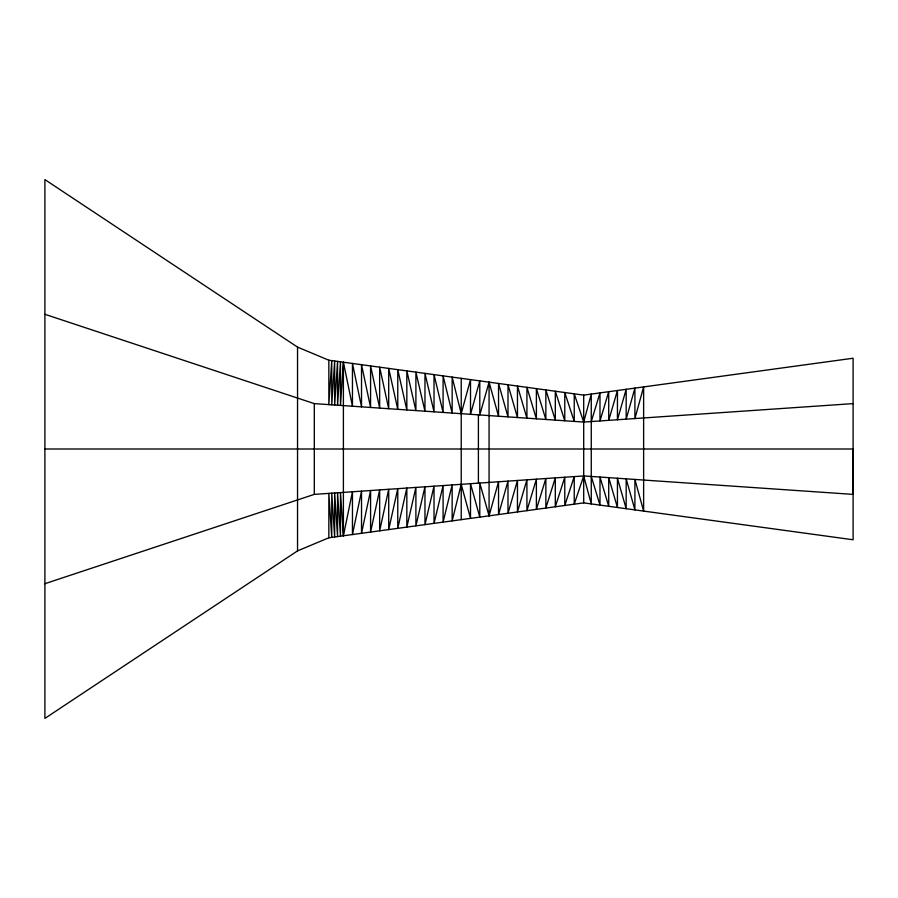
<?xml version="1.0" encoding="UTF-8"?>
<svg xmlns="http://www.w3.org/2000/svg" width="898" height="898" viewBox="0 0 898 898"><rect width="100%" height="100%" fill="white"/><g stroke="black" fill="none" stroke-linecap="round" stroke-linejoin="round"><path stroke-width="1.35" d="M461.224 519.65L461.224 378.35M328.848 360.221L328.848 404.616L331.755 360.626L331.755 404.807L334.662 361.018L334.662 405.009L337.569 361.423L337.569 405.211L340.488 361.815L340.488 405.413L343.395 362.22L352.454 406.233L352.454 363.454L361.524 406.85L361.524 364.7L370.582 407.468L370.582 365.935L379.652 408.085L379.652 367.181L388.711 408.713L388.711 368.416L397.769 409.331L397.769 369.662L406.839 409.948L406.839 370.896L415.897 410.577L415.897 372.142L424.967 411.194L424.967 373.388L434.026 411.812L434.026 374.623L443.096 412.429L443.096 375.869L452.154 413.058L452.154 377.104L461.224 413.675L470.507 379.618L470.507 414.315L479.79 380.887L479.79 414.943L489.073 382.166L489.073 515.834L479.79 483.057L479.79 517.113L470.507 483.685L470.507 518.382L461.224 484.325L452.154 520.896L452.154 484.942L443.096 522.131L443.096 485.571L434.026 523.377L434.026 486.188L424.967 524.612L424.967 486.806L415.897 525.858L415.897 487.423L406.839 527.104L406.839 488.052L397.769 528.338L397.769 488.669L388.711 529.584L388.711 489.287L379.652 530.819L379.652 489.915L370.582 532.065L370.582 490.533L361.524 533.3L361.524 491.15L352.454 534.546L352.454 491.767L343.395 535.78L340.488 492.587L340.488 536.185L337.569 492.789L337.569 536.577L334.662 492.991L334.662 536.982L331.755 493.193L331.755 537.374L328.848 493.384L328.848 537.779L297.541 550.878L44.9 718.4L44.9 179.6L297.541 347.122L328.848 360.221L583.7 395.12L853.1 358.235L853.1 539.765L583.7 502.88L328.848 537.779M583.7 395.12L583.7 502.88M44.9 583.7L314.3 494.383L583.7 475.94L591.266 503.913L591.266 394.087L583.7 422.06L314.3 403.617L44.9 314.3M489.073 515.834L498.536 481.766L498.536 514.543L507.999 481.126L507.999 513.252L517.461 480.475L517.461 511.95L526.924 479.824L526.924 510.659L536.387 479.184L536.387 509.357L545.849 478.533L545.849 508.066L555.312 477.882L555.312 506.764L564.775 477.231L564.775 505.473L574.237 476.591L574.237 504.171L583.7 475.94L853.1 494.383L853.1 449L44.9 449M591.266 421.544L599.987 392.886L599.987 420.949L608.721 391.696L608.721 420.343L617.442 390.495L617.442 419.748L626.175 389.305L626.175 419.153L634.908 388.104L634.908 418.558L643.63 386.915L643.63 511.085L634.908 479.442L634.908 509.896L626.175 478.847L626.175 508.695L617.442 478.252L617.442 507.505L608.721 477.657L608.721 506.304L599.987 477.051L599.987 505.114L591.266 476.456M853.1 403.617L583.7 422.06L574.237 393.829L574.237 421.409L564.775 392.527L564.775 420.769L555.312 391.236L555.312 420.118L545.849 389.934L545.849 419.467L536.387 388.643L536.387 418.816L526.924 387.341L526.924 418.176L517.461 386.05L517.461 417.525L507.999 384.748L507.999 416.874L498.536 383.457L498.536 416.234L489.073 382.166M478.398 414.943L478.398 483.146M343.395 362.22L343.395 535.78M314.3 403.617L314.3 494.383M297.541 347.122L297.541 550.878"/></g></svg>
